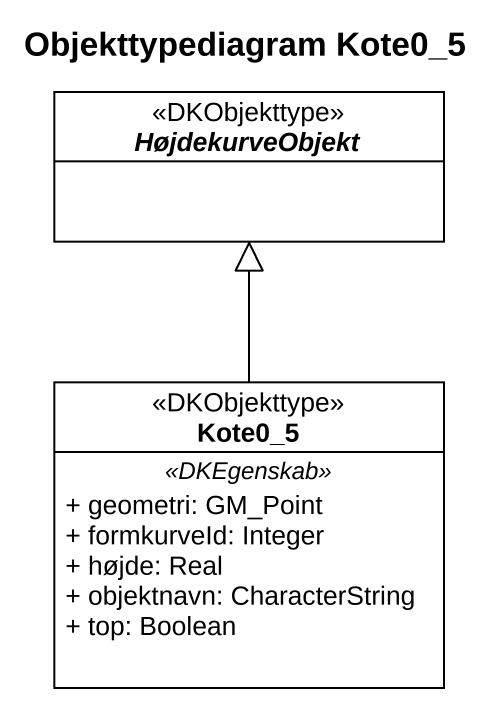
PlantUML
@startuml
title Objekttypediagram Kote0_5
hide circle
hide empty members
skinparam classAttributeIconSize 0
abstract class HøjdekurveObjekt <<DKObjekttype>>
class Kote0_5 <<DKObjekttype>> {
  .. <<DKEgenskab>> ..
  + geometri: GM_Point
  + formkurveId: Integer
  + højde: Real
  + objektnavn: CharacterString
  + top: Boolean
}
Kote0_5 -up-|> HøjdekurveObjekt
@enduml
